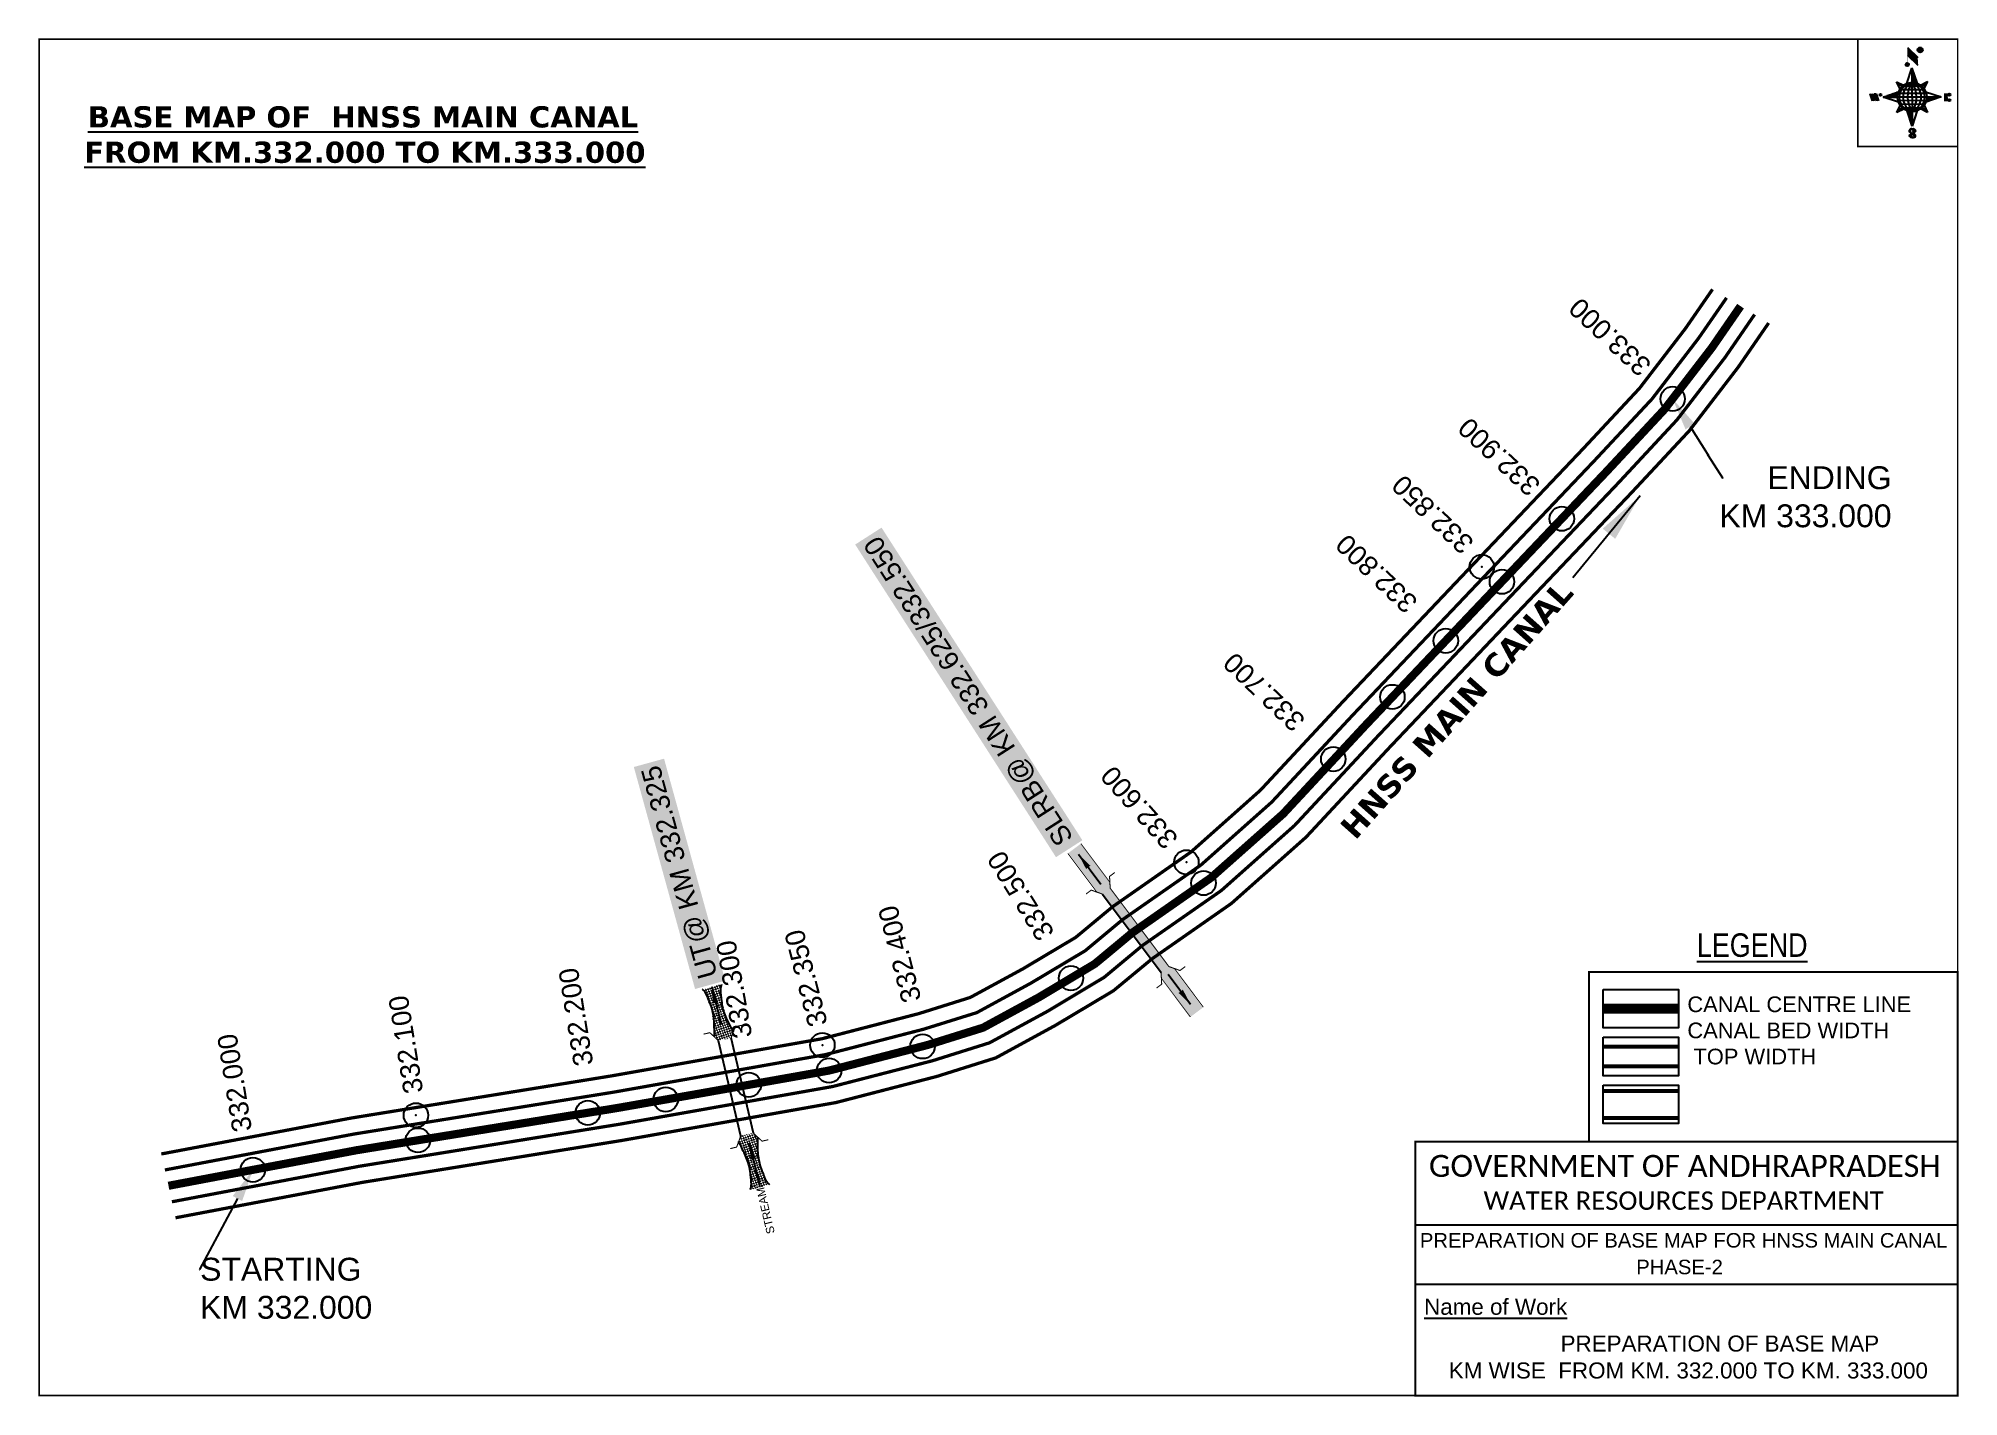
# Model space of a CAD drawing. Header units: inches. Extents: x 796250 to 797426, y 1566107 to 1566939.
import ezdxf
from ezdxf import colors
from ezdxf.entities.mleader import LeaderData, LeaderLine
from ezdxf.enums import TextEntityAlignment as Align
from ezdxf.math import Vec2, Vec3

# ---------------------------------------------------------------- set-up
doc = ezdxf.new("R2010")
doc.units = ezdxf.units.IN
doc.header["$LTSCALE"] = 15
doc.header["$MEASUREMENT"] = 0
doc.header["$PDMODE"] = 32
doc.header["$PDSIZE"] = 15
doc.linetypes.add('ACAD_ISO02W100', pattern=[15, 12, -3])
doc.linetypes.add('HIDDEN2', pattern=[0.1875, 0.125, -0.0625])
for name, color, linetype in [('AQUADUCT', 1, 'Continuous'), ('bord', 1, 'Continuous'), ('CANAL1', 7, 'Continuous'), ('CSMark', 72, 'Continuous'), ('DCBMS', 232, 'Continuous'), ('PAGE', 7, 'Continuous'), ('STRUCTURE', 5, 'Continuous'), ('TEXT', 6, 'Continuous')]:
    doc.layers.add(name, color=color, linetype=linetype)
doc.styles.add('ARIALN', font='ARIALN.TTF')
doc.styles.get("Standard").update_dxf_attribs({"font": 'arial.ttf'})
doc.dimstyles.get("Standard").update_dxf_attribs({"dimtxt": 20, "dimasz": 0.18, "dimexe": 0.18, "dimexo": 0.0625, "dimgap": 0.09, "dimtad": 0, "dimtih": 1, "dimtoh": 1, "dimdec": 4, "dimzin": 0, "dimdsep": 46, "dimtxsty": 'Standard', "dimcen": 0.09, "dimadec": 0, "dimazin": 0, "dimtfac": 1, "dimtdec": 4, "dimtofl": 0, "dimtmove": 0, "dimatfit": 3, "dimfxl": 1, "dimtolj": 1, "dimtzin": 0, "dimarcsym": 0})
pattern_1 = [(267.297113149, (-8720374.938, 50637915.138), (10.5367255337, -0.497431438), [])]
pattern_2 = [(357.297113149, (-8720374.938, 50637915.138), (0.497431438, 10.5367255337), [])]

# ---------------------------------------------------------------- blocks, each defined once
blk = doc.blocks.new('*X26')
at = {"color": 0, "linetype": 'Continuous'}
for p, q in [((6321.6, 240.5), (6322.3, 241.2)), ((6321.6, 240.3), (6322.3, 241)), ((6321.6, 240.1), (6322.3, 240.8)), ((6321.6, 239.9), (6322.4, 240.7)), ((6321.6, 239.8), (6322.4, 240.6)), ((6321.6, 239.6), (6322.5, 240.5)), ((6321.6, 239.4), (6322.5, 240.3)), ((6321.6, 239.2), (6322.6, 240.2)), ((6321.7, 239.1), (6322.6, 240.1)), ((6321.8, 240.8), (6322.4, 241.4)), ((6321.8, 239), (6322.7, 240)), ((6321.8, 239), (6322.8, 239.9)), ((6321.9, 238.9), (6322.9, 239.8)), ((6322, 238.8), (6323, 239.7)), ((6322.1, 241.3), (6322.4, 241.6)), ((6322.1, 238.7), (6323.1, 239.6)), ((6322.2, 238.6), (6323.1, 239.6)), ((6322.3, 238.5), (6323.2, 239.5)), ((6322.4, 238.5), (6323.3, 239.4)), ((6322.5, 238.4), (6323.4, 239.3)), ((6322.7, 238.4), (6323.6, 239.3)), ((6322.8, 238.3), (6323.7, 239.2)), ((6322.9, 238.3), (6323.8, 239.1)), ((6323.1, 238.2), (6323.9, 239.1)), ((6323.2, 238.2), (6324, 239)), ((6323.3, 238.2), (6324.2, 239)), ((6323.5, 238.1), (6324.3, 238.9)), ((6323.7, 238.1), (6324.4, 238.9)), ((6323.8, 238.1), (6324.6, 238.8)), ((6324.1, 238.2), (6324.7, 238.8)), ((6324.3, 238.3), (6324.9, 238.8)), ((6324.6, 238.3), (6325.1, 238.8)), ((6324.8, 238.4), (6325.2, 238.8)), ((6325.1, 238.5), (6325.4, 238.8)), ((6325.4, 238.6), (6325.6, 238.8))]:
    blk.add_line(p, q, dxfattribs=at)
blk = doc.blocks.new('*X25')
at = {"color": 0, "linetype": 'Continuous'}
for p, q in [((6324.4, 240.3), (6324.5, 240.4)), ((6324.6, 240.3), (6324.8, 240.5)), ((6324.7, 240.2), (6325, 240.5)), ((6324.8, 240.2), (6325.2, 240.6)), ((6325, 240.1), (6325.5, 240.6)), ((6325.1, 240.1), (6325.6, 240.6)), ((6325.2, 240), (6325.8, 240.6)), ((6325.3, 240), (6326, 240.6)), ((6325.4, 239.9), (6326.1, 240.6)), ((6325.5, 239.8), (6326.2, 240.5)), ((6325.6, 239.8), (6326.3, 240.5)), ((6325.7, 239.7), (6326.5, 240.4)), ((6325.9, 239.6), (6326.6, 240.3)), ((6326, 239.5), (6326.7, 240.3)), ((6326, 239.4), (6326.8, 240.2)), ((6326.1, 239.3), (6327, 240.2)), ((6326.2, 239.3), (6327.1, 240.1)), ((6326.3, 239.2), (6327.1, 240)), ((6326.4, 239.1), (6327.2, 239.9)), ((6326.5, 239), (6327.3, 239.8)), ((6326.5, 238.9), (6327.4, 239.7)), ((6326.6, 238.8), (6327.5, 239.6)), ((6326.7, 238.7), (6327.5, 239.5)), ((6326.8, 238.6), (6327.6, 239.4)), ((6326.8, 238.5), (6327.7, 239.3)), ((6326.8, 236.5), (6327.4, 237)), ((6326.9, 238.3), (6327.8, 239.2)), ((6326.9, 238.2), (6327.9, 239.1)), ((6326.9, 236.8), (6327.6, 237.4)), ((6327, 238.1), (6327.8, 239)), ((6327, 237.9), (6327.8, 238.8)), ((6327, 237.8), (6327.8, 238.6)), ((6327, 237.6), (6327.8, 238.4)), ((6327, 237.4), (6327.8, 238.2)), ((6327, 237.3), (6327.8, 238)), ((6327, 237.1), (6327.8, 237.9))]:
    blk.add_line(p, q, dxfattribs=at)
blk = doc.blocks.new('H')
at = {"layer": 'bord', "extrusion": (0.000427885, 0.004792, 0.999988)}
h = blk.add_hatch(dxfattribs=at)
h.set_pattern_fill('LINE', color=8, scale=84.387686, angle=-2.7029, style=0)
h.set_pattern_definition(pattern_2)
h.paths.add_polyline_path([(-492, 786, -0.090992), (-448, 775), (-486, 912)])
h = blk.add_hatch(dxfattribs=at)
h.set_pattern_fill('LINE', color=8, scale=84.387686, angle=-92.7029, style=0)
h.set_pattern_definition(pattern_1)
h.paths.add_polyline_path([(-625, 665, -0.090992), (-615, 710), (-751, 671)])
h = blk.add_hatch(dxfattribs=at)
h.set_pattern_fill('LINE', color=8, scale=84.387686, angle=-2.7029, style=0)
h.set_pattern_definition(pattern_2)
h.paths.add_polyline_path([(-504, 533, -0.090992), (-549, 543), (-510, 406)])
h = blk.add_hatch(dxfattribs=at)
h.set_pattern_fill('LINE', color=8, scale=84.387686, angle=-92.7029, style=0)
h.set_pattern_definition(pattern_1)
h.paths.add_polyline_path([(-246, 647), (-372, 653, -0.090992), (-382, 609)])
for p, q in [((-519, 1020, -1217), (-435, 927, -1216)), ((-516, 1087, -1217), (-432, 994, -1217)), ((-538, 774, -1216), (-487, 906, -1216)), ((-487, 906, -1216), (-493, 780, -1216)), ((-487, 906, -1216), (-448, 769, -1216)), ((-865, 701, -1215), (-847, 638, -1215)), ((-847, 700, -1215), (-829, 637, -1215)), ((-829, 699, -1215), (-811, 636, -1215)), ((-829, 699, -1215), (-811, 698, -1215)), ((-811, 698, -1215), (-794, 635, -1215)), ((-752, 665, -1215), (-615, 704, -1215)), ((-627, 794, -1216), (-567, 760, -1216)), ((-627, 794, -1216), (-584, 747, -1215)), ((-599, 731, -1215), (-627, 794, -1216)), ((-421, 753, -1216), (-359, 781, -1216)), ((-359, 781, -1216), (-405, 739, -1216)), ((-359, 781, -1216), (-392, 721, -1215)), ((-379, 693, -1215), (-246, 641, -1215)), ((-213, 669, -1215), (-217, 601, -1215)), ((-752, 665, -1215), (-625, 659, -1215)), ((-619, 614, -1215), (-752, 665, -1215)), ((-639, 526, -1214), (-606, 585, -1215)), ((-639, 526, -1214), (-593, 568, -1215)), ((-577, 553, -1215), (-639, 526, -1214)), ((-511, 400, -1214), (-549, 537, -1214)), ((-460, 533, -1215), (-511, 400, -1214)), ((-505, 527, -1214), (-511, 400, -1214)), ((-371, 513, -1214), (-431, 546, -1215)), ((-371, 513, -1214), (-414, 560, -1215)), ((-399, 576, -1215), (-371, 513, -1214)), ((-246, 641, -1215), (-383, 603, -1215)), ((-373, 647, -1215), (-246, 641, -1215)), ((-197, 600, -1215), (-194, 668, -1215))]:
    blk.add_line(p, q, dxfattribs=at)
at = {"layer": 'bord', "color": 8, "linetype": 'ByBlock', "extrusion": (0.000427885, 0.004792, 0.999988)}
for p, q in [((-375, 679, -1215), (-620, 691, -1215)), ((-386, 711, -1215), (-605, 722, -1215)), ((-411, 744, -1216), (-578, 752, -1216)), ((-493, 780, -1216), (-505, 527, -1214)), ((-373, 647, -1215), (-625, 659, -1215)), ((-378, 616, -1215), (-623, 628, -1215)), ((-392, 585, -1215), (-611, 595, -1215)), ((-420, 555, -1215), (-587, 562, -1215))]:
    blk.add_line(p, q, dxfattribs=at)
at = {"layer": 'bord', "extrusion": (0.000427885, 0.004792, 0.999988), "elevation": -1212}
for points, const_width in [([(-522, 960), (-516, 1093)], 1.61), ([(-434, 933), (-428, 1066)], 1.61), ([(-870, 707), (-846, 706)], 0.642), ([(-829, 643), (-821, 678)], 0.642), ([(-793, 641), (-782, 694)], 0.642), ([(-223, 676), (-174, 673)], 0.706), ([(-829, 643), (-855, 644)], 0.642), ([(-811, 642), (-784, 641)], 0.642), ([(-177, 605), (-226, 607)], 0.706), ([(-195, 645), (-185, 644)], 0.706)]:
    blk.add_lwpolyline(points, dxfattribs=dict(at, const_width=const_width))
for points, const_width in [([(-414, 1073, 1), (-398, 1058, 1)], 22.3), ([(-530, 950, 1), (-520, 939, 1)], 14.8), ([(-776, 697, 1), (-769, 690, 1)], 8.9), ([(-180, 618, 1), (-173, 611, 1)], 9.79), ([(-178, 667, 1), (-171, 660, 1)], 9.79), ([(-490, 362, 1), (-498, 369, 1)], 11.1), ([(-525, 322, 1), (-533, 329, 1)], 11.1)]:
    blk.add_lwpolyline(points, format="xyb", close=True, dxfattribs=dict(at, const_width=const_width))
for points in [[(-537, 317), (-531, 310), (-520, 307), (-505, 307), (-494, 310), (-486, 318), (-487, 326), (-491, 333), (-494, 336), (-503, 341), (-522, 347), (-530, 352), (-534, 355), (-537, 363), (-537, 373), (-530, 381), (-520, 384), (-504, 384), (-493, 380), (-487, 373)], [(-522, 348), (-526, 354), (-528, 361), (-528, 371), (-526, 375), (-521, 381), (-515, 384)], [(-505, 307), (-499, 312), (-497, 319), (-497, 327), (-501, 335), (-509, 343)]]:
    blk.add_lwpolyline(points, dxfattribs=at)
at = {"layer": 'bord', "extrusion": (0.000427885, 0.004792, 0.999988)}
for centre, radius in [((-406, 1065, -1212), 22.3), ((-525, 944, -1212), 14.8), ((-773, 694, -1212), 8.9), ((-498, 659, -1212), 127), ((-177, 615, -1212), 9.79), ((-174, 663, -1212), 9.79), ((-494, 365, -1212), 11.1), ((-529, 325, -1212), 11.1)]:
    blk.add_circle(centre, radius, dxfattribs=at)
at = {"layer": 'bord', "color": 8, "linetype": 'ByBlock', "extrusion": (0.000427885, 0.004792, 0.999988)}
for centre, radius, start, end in [((-482, 658, -1212), 128, 94.9254, 259.6691), ((-437, 656, -1212), 141, 113.2864, 241.308), ((-316, 651, -1212), 222, 142.5892, 212.0053), ((-560, 662, -1212), 141, 293.2864, 61.308), ((-681, 668, -1212), 222, 322.5892, 32.0053), ((-515, 660, -1212), 128, 274.9254, 79.6691)]:
    blk.add_arc(centre, radius, start, end, dxfattribs=at)
at = {"layer": 'bord', "extrusion": (0.000427885, 0.004792, 0.999988)}
for points in [[(-516, 1093, -1212), (-431, 1000, -1212), (-519, 1026, -1212), (-434, 933, -1212)], [(-864, 707, -1212), (-846, 706, -1212), (-846, 644, -1212), (-829, 643, -1212)], [(-829, 705, -1212), (-811, 704, -1212), (-811, 642, -1212), (-793, 641, -1212)], [(-193, 674, -1212), (-197, 606, -1212), (-213, 675, -1212), (-216, 607, -1212)]]:
    blk.add_solid(points, dxfattribs=at)
at = {"layer": 'bord', "extrusion": (0.000427885, 0.004792, 0.999988), "xscale": 7.977342409717546, "yscale": 7.977342408231451, "zscale": 7.977342408476333, "rotation": 138.0840426661453}
for name, p in [('*X25', (38301, -31929, -1212)), ('*X26', (38314, -31951, -1212))]:
    blk.add_blockref(name, p, dxfattribs=at)
blk = doc.blocks.new('UT')
at = {"layer": 'STRUCTURE'}
h = blk.add_hatch(dxfattribs=at)
h.set_pattern_fill('DASH', color=150, scale=8, angle=-39.6278, style=0)
h.set_pattern_definition([(320.372247933, (-4370.464, -6260.8811), (1.40800153113, 0.132407282), [1, -1])])
h.paths.add_polyline_path([(765163, 1700681.9), (765165.6, 1700680.6), (765167.2, 1700680.3), (765169.1, 1700680), (765172.4, 1700679.6), (765176.4, 1700679.3), (765179.5, 1700679.5), (765183.1, 1700679.9), (765187.7, 1700680.9), (765188.9, 1700681.2), (765193.1, 1700682.2), (765196.1, 1700680.2), (765196.1, 1700672.2), (765193.1, 1700670.2), (765190.5, 1700670.8), (765188.1, 1700671.3), (765185.5, 1700671.8), (765183.6, 1700672.1), (765181, 1700672.5), (765180.3, 1700672.5), (765178.5, 1700672.6), (765176.7, 1700672.6), (765174.6, 1700672.5), (765172.5, 1700672.3), (765170.4, 1700672), (765168.5, 1700671.7), (765166.1, 1700671.2), (765165, 1700670.8), (765163, 1700669.7)])
h.paths.add_polyline_path([(765259.1, 1700682.2), (765256.1, 1700680.2), (765256.1, 1700672.2), (765259.1, 1700670.2), (765261.9, 1700671), (765264.4, 1700671.6), (765266.4, 1700672), (765269.1, 1700672.5), (765272.7, 1700673), (765276.1, 1700673.1), (765278.6, 1700672.9), (765281.2, 1700672.7), (765283.9, 1700672.3), (765286.4, 1700671.9), (765288, 1700671.3), (765289.2, 1700670.6), (765289.1, 1700682.7), (765287.6, 1700681.8), (765285.7, 1700681.2), (765283, 1700680.7), (765281.2, 1700680.4), (765276.7, 1700679.9), (765272.7, 1700679.9), (765268.7, 1700680.3), (765264.8, 1700681), (765261.2, 1700681.7)])
at = {"layer": 'STRUCTURE', "color": 150, "const_width": 0.628}
for points in [[(765190.1, 1700688.2), (765190.1, 1700684.2), (765196.1, 1700680.2), (765256.1, 1700680.2), (765262.1, 1700684.2), (765262.1, 1700688.2)], [(765190.1, 1700664.2), (765190.1, 1700668.2), (765196.1, 1700672.2), (765256.1, 1700672.2), (765262.1, 1700668.2), (765262.1, 1700664.2)]]:
    blk.add_lwpolyline(points, dxfattribs=at)
at = {"layer": 'STRUCTURE', "color": 150}
for points in [[(765196.1, 1700680.2), (765256.1, 1700680.2)], [(765196.1, 1700672.2), (765256.1, 1700672.2)], [(765196.1, 1700672.2), (765256.1, 1700672.2)]]:
    blk.add_lwpolyline(points, dxfattribs=at)
at = {"layer": 'STRUCTURE', "color": 0}
blk.add_circle((765226.1, 1700676.2), 1.89, dxfattribs=at)
at = {"layer": 'STRUCTURE', "color": 150}
for points in [[(765163, 1700681.9), (765164.4, 1700681.1), (765167.9, 1700680.2), (765171.2, 1700679.8), (765176.1, 1700679.4), (765184.7, 1700680.3), (765193.1, 1700682.2)], [(765289.1, 1700682.7), (765287.8, 1700681.9), (765284.3, 1700680.9), (765280.9, 1700680.4), (765276.1, 1700679.8), (765267.4, 1700680.5), (765259.1, 1700682.2)], [(765163, 1700669.7), (765164.3, 1700670.6), (765167.8, 1700671.6), (765171.2, 1700672.1), (765176, 1700672.6), (765184.7, 1700672), (765193.1, 1700670.2)], [(765289.2, 1700670.6), (765287.8, 1700671.4), (765284.2, 1700672.3), (765280.9, 1700672.7), (765276.1, 1700673.1), (765267.4, 1700672.2), (765259.1, 1700670.2)]]:
    blk.add_spline(points, degree=3, dxfattribs=at)
at = {"layer": 'STRUCTURE', "color": 0}
blk.add_text('STREAM', height=5, dxfattribs=at).set_placement((765148.2, 1700675.8), align=Align.MIDDLE_CENTER)
for points in [[(765190.9, 1700676), (765164.2, 1700675.8)], [(765289.3, 1700676.7), (765265.4, 1700676.4)]]:
    blk.add_leader(points, dimstyle='Standard', override={"dimasz": 10, "dimgap": 0.09, "dimtad": 0}, dxfattribs=at)
blk = doc.blocks.new('SLB')
at = {"layer": 'STRUCTURE'}
h = blk.add_hatch(dxfattribs=at)
h.set_pattern_fill('DOTS', color=6, scale=20, angle=320.3722, style=0)
h.set_pattern_definition([(320.372247934, (-159.4327, -72.9564), (1.2786241598, 0.5641323054), [0, -1.25])])
h.paths.add_polyline_path([(769699.5, 1706871.1), (769699.5, 1706861.1), (769729.1, 1706861.1), (769732.1, 1706863.1), (769792.1, 1706863.1), (769795.1, 1706861.1), (769824.7, 1706861.1), (769824.7, 1706871.1), (769795.1, 1706871.1), (769792.1, 1706869.1), (769732.1, 1706869.1), (769729.1, 1706871.1)])
at = {"layer": 'STRUCTURE', "color": 6, "linetype": 'ACAD_ISO02W100', "ltscale": 0.5, "const_width": 0.5}
for points in [[(769699.5, 1706871.1), (769729.1, 1706871.1)], [(769795.1, 1706871.1), (769824.7, 1706871.1)], [(769699.5, 1706861.1), (769729.1, 1706861.1)], [(769795.1, 1706861.1), (769824.7, 1706861.1)]]:
    blk.add_lwpolyline(points, dxfattribs=at)
at = {"layer": 'STRUCTURE', "color": 6, "const_width": 0.628}
for points in [[(769726.1, 1706877.1), (769726.1, 1706873.1), (769732.1, 1706869.1), (769792.1, 1706869.1), (769798.1, 1706873.1), (769798.1, 1706877.1)], [(769726.1, 1706855.1), (769726.1, 1706859.1), (769732.1, 1706863.1), (769792.1, 1706863.1), (769798.1, 1706859.1), (769798.1, 1706855.1)]]:
    blk.add_lwpolyline(points, dxfattribs=at)
at = {"layer": 'STRUCTURE', "color": 6}
blk.add_lwpolyline([(769732.1, 1706863.1), (769792.1, 1706863.1)], dxfattribs=at)
blk.add_lwpolyline([(769732.1, 1706863.1), (769792.1, 1706863.1)], dxfattribs=at)
at = {"layer": 'STRUCTURE', "color": 0}
blk.add_circle((769762.1, 1706866.1), 1.24, dxfattribs=at)
for points in [[(769703.8, 1706866), (769726.7, 1706866)], [(769818.6, 1706865.8), (769795.7, 1706865.8)]]:
    blk.add_leader(points, dimstyle='Standard', override={"dimasz": 10, "dimgap": 0.09, "dimtad": 0}, dxfattribs=at)

msp = doc.modelspace()

# ---------------------------------------------------------------- linework, layer by layer
at = {"layer": 'CANAL1', "color": 200, "const_width": 2}
for points in [[(796325, 1566255.3), (796441.3, 1566277.3), (796600.6, 1566303.1), (796729.8, 1566325.9), (796789.1, 1566341.3), (796820.6, 1566351.2), (796852.8, 1566368.7), (796885.2, 1566388), (796907.7, 1566406.7), (796955.8, 1566440.3), (796998.3, 1566478.1), (797048, 1566531.5), (797120.6, 1566608), (797195.8, 1566687.1), (797230.6, 1566724.4), (797258.7, 1566761), (797275.3, 1566785)], [(796333.7, 1566216.2), (796448.2, 1566237.9), (796607.3, 1566263.6), (796738.3, 1566286.8), (796800.1, 1566302.8), (796836.3, 1566314.2), (796872.6, 1566334), (796908.3, 1566355.3), (796932, 1566374.9), (796980.6, 1566408.8), (797026.3, 1566449.4), (797077.2, 1566504.1), (797149.6, 1566580.4), (797225, 1566659.7), (797261.2, 1566698.5), (797291.1, 1566737.4), (797309.7, 1566764.4)]]:
    msp.add_lwpolyline(points, dxfattribs=at)
at = {"layer": 'CANAL1', "color": 5, "const_width": 2}
for points in [[(796327.2, 1566245.5), (796443, 1566267.5), (796602.3, 1566293.2), (796732, 1566316.2), (796791.9, 1566331.7), (796824.6, 1566341.9), (796857.8, 1566360), (796891, 1566379.8), (796913.8, 1566398.8), (796962, 1566432.4), (797005.3, 1566470.9), (797055.3, 1566524.6), (797127.9, 1566601.1), (797203.1, 1566680.2), (797238.3, 1566717.9), (797266.8, 1566755.1), (797283.9, 1566779.8)], [(796331.5, 1566226), (796446.5, 1566247.8), (796605.6, 1566273.5), (796736.2, 1566296.6), (796797.4, 1566312.4), (796832.4, 1566323.4), (796867.7, 1566342.6), (796902.6, 1566363.5), (796925.9, 1566382.9), (796974.4, 1566416.7), (797019.3, 1566456.6), (797069.9, 1566510.9), (797142.4, 1566587.3), (797217.7, 1566666.5), (797253.5, 1566705), (797283, 1566743.3), (797301.1, 1566769.6)]]:
    msp.add_lwpolyline(points, dxfattribs=at)
at = {"layer": 'CANAL1', "color": 1, "linetype": 'HIDDEN2', "ltscale": 8, "const_width": 5}
msp.add_lwpolyline([(796329.4, 1566235.8), (796444.7, 1566257.6), (796482.2, 1566263.7), (796604, 1566283.4), (796652.5, 1566291.9), (796734.1, 1566306.4), (796794.6, 1566322.1), (796828.5, 1566332.7), (796862.7, 1566351.3), (796896.8, 1566371.7), (796902.5, 1566376.4), (796919.8, 1566390.8), (796968.2, 1566424.6), (797012.3, 1566463.7), (797062.6, 1566517.8), (797135.1, 1566594.2), (797210.4, 1566673.4), (797245.9, 1566711.5), (797274.9, 1566749.2), (797292.5, 1566774.7)], dxfattribs=at)
at = {"layer": 'CANAL1', "color": 1, "linetype": 'HIDDEN2', "ltscale": 100, "const_width": 6, "elevation": -0.4}
msp.add_lwpolyline([(797254.5, 1566344.3), (797208.4, 1566344.3)], dxfattribs=at)
at = {"layer": 'CANAL1', "color": 5, "const_width": 2.4, "elevation": -0.4}
for points in [[(797254.5, 1566321), (797208.4, 1566321)], [(797254.5, 1566309), (797208.4, 1566309)]]:
    msp.add_lwpolyline(points, dxfattribs=at)
at = {"layer": 'CANAL1', "color": 200, "const_width": 2.4, "elevation": -0.4}
for points in [[(797254.5, 1566293.8), (797208.4, 1566293.8)], [(797254.5, 1566277.3), (797208.4, 1566277.3)]]:
    msp.add_lwpolyline(points, dxfattribs=at)
at = {"layer": 'CSMark', "color": 3}
for p in [(797250.9, 1566717.9), (797183, 1566644.5), (797134, 1566615), (797146.3, 1566605.9), (797111.9, 1566569.7), (797079.2, 1566535.3), (797043, 1566497.2), (796953, 1566434), (796963.5, 1566421.3), (796882.3, 1566363), (796730, 1566322), (796791.4, 1566321.2), (796684.9, 1566297.7), (796734.1, 1566306.4), (796634, 1566288.7), (796481, 1566279), (796586.3, 1566280.5), (796482.2, 1566263.7), (796381.1, 1566245.6)]:
    msp.add_point(p, dxfattribs=at)
at = {"layer": 'PAGE', "const_width": 1}
msp.add_lwpolyline([(796250.2, 1566107.3), (797425.5, 1566107.3), (797425.5, 1566938.3), (796250.2, 1566938.3), (796250.2, 1566107.3)], dxfattribs=at)
at = {"layer": 'PAGE'}
for points, const_width in [([(797425.5, 1566938.3), (797364.4, 1566938.3), (797364.4, 1566872.5), (797425.5, 1566872.5)], 1), ([(797199.6, 1566366.7), (797425.5, 1566366.7), (797425.5, 1566262.9), (797199.6, 1566262.9)], 1.2), ([(797093.3, 1566262.9), (797425.5, 1566262.9), (797425.5, 1566107.3), (797093.3, 1566107.3)], 1.2)]:
    msp.add_lwpolyline(points, close=True, dxfattribs=dict(at, const_width=const_width))
at = {"layer": 'PAGE', "elevation": -0.4}
for points in [[(797208.4, 1566356), (797254.5, 1566356), (797254.5, 1566332.5), (797208.4, 1566332.5)], [(797208.4, 1566326.8), (797254.5, 1566326.8), (797254.5, 1566303.2), (797208.4, 1566303.2)], [(797208.4, 1566297.5), (797254.5, 1566297.5), (797254.5, 1566274), (797208.4, 1566274)]]:
    msp.add_lwpolyline(points, close=True, dxfattribs=at)
at = {"layer": 'PAGE'}
for points in [[(797093.3, 1566211.9), (797425.5, 1566211.9)], [(797093.3, 1566175.5), (797425.5, 1566175.5)]]:
    msp.add_lwpolyline(points, dxfattribs=at)

# ---------------------------------------------------------------- block references
at = {"layer": 'AQUADUCT', "color": 1, "xscale": 0.0703495379661093, "yscale": 0.07034953800030053, "zscale": 0.07034953795990817, "rotation": 3.078330607406165}
msp.add_blockref('H', (797435.1, 1566858.8, 85.4), dxfattribs=at)
at = {"layer": 'STRUCTURE', "color": 0}
for name, p, rotation in [('SLB', (-1030692.5, 1159266.8), 306.8327622702478), ('UT', (2626770.8, 1207649.8), 103.1377211091003)]:
    msp.add_blockref(name, p, dxfattribs=dict(at, rotation=rotation))

# ---------------------------------------------------------------- texts
at = {"layer": 'CANAL1', "insert": (797045.4, 1566455.7), "char_height": 14, "width": 205.129, "attachment_point": 1, "rotation": 48.4083}
msp.add_mtext('\\pi0.96322;{\\fVerdana|b1|i0|c0|p34;HNSS MAIN CANAL}', dxfattribs=at)
at = {"layer": 'CSMark', "color": 1}
for s, rotation, p in [('333.000', 137.0174, (797234.6, 1566735.1)), ('332.900', 137.0174, (797166.7, 1566661.7)), ('332.850', 136.4555, (797125.8, 1566626.2)), ('332.800', 136.4555, (797091.4, 1566589.9)), ('332.700', 136.4555, (797022.5, 1566517.4)), ('332.600', 131.6321, (796944.2, 1566444.9)), ('332.500', 121.9754, (796867.5, 1566387.7)), ('332.400', 104.5212, (796784.9, 1566348.4)), ('332.300', 100.0379, (796681.2, 1566326.3)), ('332.350', 104.5212, (796727.5, 1566333.6)), ('332.200', 99.1836, (796583.8, 1566309.3)), ('332.100', 99.1836, (796479.6, 1566292.4)), ('332.000', 99.1836, (796374.7, 1566268.9))]:
    msp.add_text(s, height=12, rotation=rotation, dxfattribs=at).set_placement(p, align=Align.MIDDLE_LEFT)
at = {"layer": 'PAGE', "extrusion": (0.000201441, 0.004807, 0.999988), "style": 'ARIALN'}
msp.add_text('%%ULEGEND', height=14.4, rotation=359.9999, dxfattribs=at).set_placement((797299.6, 1566364.4, 7689.9), align=Align.MIDDLE)
at = {"layer": 'PAGE', "extrusion": (0.000201441, 0.004807, 0.999988)}
for s, height, p in [('PREPARATION OF BASE MAP FOR HNSS MAIN CANAL', 8.878, (797096, 1566179.1, 7689)), ('%%UName of Work', 9.822, (797098.6, 1566137.9, 7687.7))]:
    msp.add_text(s, height=height, rotation=359.9999, dxfattribs=at).set_placement(p)
for s, height, p in [('PHASE-2', 8.88, (797255.1, 1566167.2, 7689)), ('PREPARATION OF BASE MAP', 9.822, (797279.8, 1566120.3, 7687.7)), ('KM WISE  FROM KM. 332.000 TO KM. 333.000', 9.822, (797260.5, 1566103.8, 7687.7))]:
    msp.add_text(s, height=height, rotation=359.9999, dxfattribs=at).set_placement(p, align=Align.MIDDLE_CENTER)
at = {"layer": 'PAGE', "extrusion": (0.000201441, 0.004807, 0.999988), "attachment_point": 1, "text_direction": (1, -1e-06, -0.000201)}
for s, insert, char_height, width in [('CANAL CENTRE LINE CANAL BED WIDTH {\\H2.3717x; }\\P TOP WIDTH{\\H1.9152x; }', (797259.9, 1566351.8, -0.4), 9.6, 168.926), ('\\pi3.5885;{\\fCalibri|b0|i0|c0|p34;\\H1.3333x;GOVERNMENT OF ANDHRAPRADESH\\P\\pi37.073;\\H0.83998x;WATER RESOURCES DEPARTMENT}', (797098, 1566254.7, -1.3), 10.059, 321.276)]:
    msp.add_mtext(s, dxfattribs=dict(at, insert=insert, char_height=char_height, width=width))
at = {"layer": 'STRUCTURE', "color": 5, "char_height": 12, "attachment_point": 1, "bg_fill": 1, "box_fill_scale": 1.3, "bg_fill_color": 7, "bg_fill_true_color": 16777215, "bg_fill_transparency": 4390977}
for s, insert, width, rotation in [('\\pi0.43653;SLRB@ KM 332.625/332.550', (796874.2, 1566442.1), 220.442, 122.7146), ('\\pi0.71894;UT@ KM 332.325', (796654.5, 1566360.8), 133.872, 105.4158)]:
    msp.add_mtext(s, dxfattribs=dict(at, insert=insert, width=width, rotation=rotation))
at = {"layer": 'TEXT', "color": 1, "insert": (796258.2, 1566897.2), "char_height": 13, "width": 379.826, "attachment_point": 1}
msp.add_mtext('\\pi21.755;{\\fVerdana|b1|i0|c0|p34;\\LBASE MAP OF  HNSS MAIN CANAL \\P\\pi19.564;FROM KM.332.000 TO KM.333.000}', dxfattribs=at)

# ---------------------------------------------------------------- leaders
at = {"layer": 'CANAL1'}
msp.add_leader([(797230.9, 1566658.5), (797189.7, 1566608.2)], dimstyle='Standard', override={"dimasz": 30, "dimgap": 0.09, "dimtad": 0}, dxfattribs=at)
at = {"layer": 'DCBMS', "color": 5}
ml = msp.add_multileader_mtext('Standard', dxfattribs=at)
ml.set_content('STARTING\\PKM 332.000', color=5)
ml.set_leader_properties()
ml.build(insert=Vec2(0, 0))
ml.multileader.update_dxf_attribs({"dogleg_length": 0.36, "arrow_head_size": 20})
ctx = ml.context
ctx.base_point, ctx.char_height, ctx.arrow_head_size, ctx.landing_gap_size, ctx.plane_origin = Vec3(796348.7, 1566184.6), 14, 20, 0.09, Vec3(796519.6, 1566257.4)
notes = []
notes.append((ctx, [(1, (1, 1, 0), (796348.3, 1566184.6), (1, 0), 0.36, [(0, [(796381.1, 1566245.6)], 0, [])])]))
ctx.mtext.insert, ctx.mtext.flow_direction = Vec3(796348.8, 1566191.7), 5
for ctx, leaders in notes:
    for number, flags, end, landing, length, lines in leaders:
        leader = LeaderData()
        leader.index, (leader.has_last_leader_line, leader.has_dogleg_vector, leader.attachment_direction) = number, flags
        leader.last_leader_point, leader.dogleg_vector, leader.dogleg_length = Vec3(end), Vec3(landing), length
        for number, points, colour, breaks in lines:
            line = LeaderLine()
            line.index, line.vertices, line.color, line.breaks = number, Vec3.list(points), colors.encode_raw_color(colour), breaks
            leader.lines.append(line)
        ctx.leaders.append(leader)

# ---------------------------------------------------------------- next in the draw order: leaders
ml = msp.add_multileader_mtext('Standard', dxfattribs=at)
ml.set_content('ENDING \\PKM 333.000', color=5)
ml.set_leader_properties()
ml.build(insert=Vec2(0, 0))
ml.multileader.update_dxf_attribs({"dogleg_length": 0.36, "arrow_head_size": 20})
ctx = ml.context
ctx.base_point, ctx.char_height, ctx.arrow_head_size, ctx.landing_gap_size, ctx.plane_origin = Vec3(797281.8, 1566669.5), 14, 20, 0.09, Vec3(797425.5, 1566881.9)
ctx.text_align_type = 2
notes = []
notes.append((ctx, [(1, (1, 1, 0), (797281.4, 1566669.5), (1, 0), 0.36, [(0, [(797250.9, 1566717.9)], 0, [])])]))
ctx.mtext.insert, ctx.mtext.width, ctx.mtext.alignment, ctx.mtext.flow_direction = Vec3(797385, 1566676.6), 109.049, 3, 5
ctx.mtext.has_bg_fill, ctx.mtext.bg_color, ctx.mtext.bg_scale_factor, ctx.mtext.bg_transparency, ctx.mtext.use_window_bg_color = 1, -1027028792, 1.5, 0, 1
for ctx, leaders in notes:
    for number, flags, end, landing, length, lines in leaders:
        leader = LeaderData()
        leader.index, (leader.has_last_leader_line, leader.has_dogleg_vector, leader.attachment_direction) = number, flags
        leader.last_leader_point, leader.dogleg_vector, leader.dogleg_length = Vec3(end), Vec3(landing), length
        for number, points, colour, breaks in lines:
            line = LeaderLine()
            line.index, line.vertices, line.color, line.breaks = number, Vec3.list(points), colors.encode_raw_color(colour), breaks
            leader.lines.append(line)
        ctx.leaders.append(leader)

doc.saveas('drawing.dxf')
